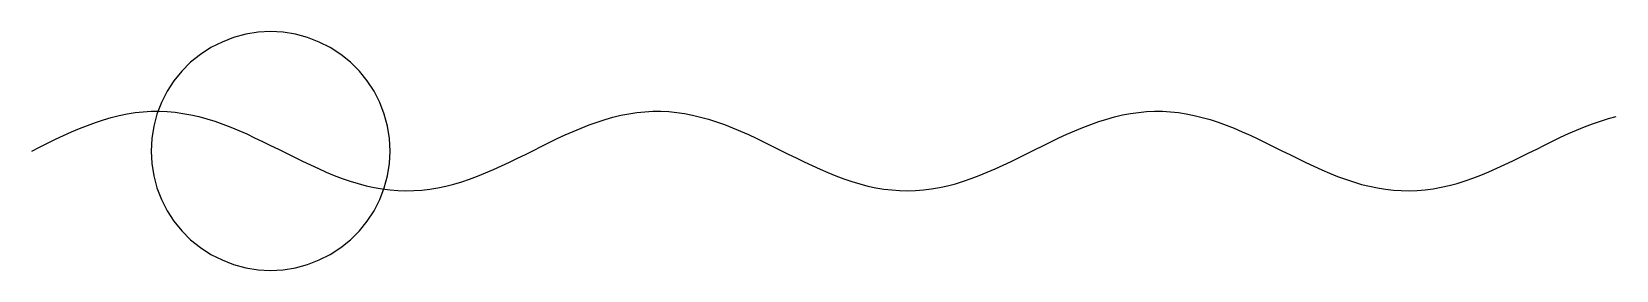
# Model space of a CAD drawing. Header units: millimetres. Extents: x 0 to 19900, y -1500 to 1500.
import ezdxf

# ---------------------------------------------------------------- set-up
doc = ezdxf.new("R2010")
doc.units = ezdxf.units.MM
doc.layers.add('CONTOURS', color=4, linetype='Continuous')

msp = doc.modelspace()

# ---------------------------------------------------------------- linework, layer by layer
at = {"layer": 'CONTOURS'}
msp.add_lwpolyline([(4500, 0), (4492, 157), (4467, 312), (4427, 464), (4370, 610), (4299, 750), (4214, 882), (4115, 1004), (4004, 1115), (3882, 1214), (3750, 1299), (3610, 1370), (3464, 1427), (3312, 1467), (3157, 1492), (3000, 1500), (2843, 1492), (2688, 1467), (2536, 1427), (2390, 1370), (2250, 1299), (2118, 1214), (1996, 1115), (1885, 1004), (1786, 882), (1701, 750), (1630, 610), (1573, 464), (1533, 312), (1508, 157), (1500, 0), (1508, -157), (1533, -312), (1573, -464), (1630, -610), (1701, -750), (1786, -882), (1885, -1004), (1996, -1115), (2118, -1214), (2250, -1299), (2390, -1370), (2536, -1427), (2688, -1467), (2843, -1492), (3000, -1500), (3157, -1492), (3312, -1467), (3464, -1427), (3610, -1370), (3750, -1299), (3882, -1214), (4004, -1115), (4115, -1004), (4214, -882), (4299, -750), (4370, -610), (4427, -464), (4467, -312), (4492, -157)], close=True, dxfattribs=at)
msp.add_lwpolyline([(0, 0), (100, 50), (200, 99), (300, 148), (400, 195), (500, 240), (600, 282), (700, 322), (800, 359), (900, 392), (1000, 421), (1100, 446), (1200, 466), (1300, 482), (1400, 493), (1500, 499), (1600, 500), (1700, 496), (1800, 487), (1900, 473), (2000, 455), (2100, 432), (2200, 404), (2300, 373), (2400, 338), (2500, 299), (2600, 258), (2700, 214), (2800, 167), (2900, 120), (3000, 71), (3100, 21), (3200, -29), (3300, -79), (3400, -128), (3500, -175), (3600, -221), (3700, -265), (3800, -306), (3900, -344), (4000, -378), (4100, -409), (4200, -436), (4300, -458), (4400, -476), (4500, -489), (4600, -497), (4700, -500), (4800, -498), (4900, -491), (5000, -479), (5100, -463), (5200, -442), (5300, -416), (5400, -386), (5500, -353), (5600, -316), (5700, -275), (5800, -232), (5900, -187), (6000, -140), (6100, -91), (6200, -42), (6300, 8), (6400, 58), (6500, 108), (6600, 156), (6700, 202), (6800, 247), (6900, 289), (7000, 328), (7100, 364), (7200, 397), (7300, 425), (7400, 449), (7500, 469), (7600, 484), (7700, 494), (7800, 499), (7900, 499), (8000, 495), (8100, 485), (8200, 470), (8300, 451), (8400, 427), (8500, 399), (8600, 367), (8700, 331), (8800, 292), (8900, 251), (9000, 206), (9100, 160), (9200, 111), (9300, 62), (9400, 12), (9500, -38), (9600, -87), (9700, -136), (9800, -183), (9900, -229), (10000, -272), (10100, -313), (10200, -350), (10300, -384), (10400, -414), (10500, -440), (10600, -461), (10700, -478), (10800, -490), (10900, -498), (11000, -500), (11100, -497), (11200, -490), (11300, -477), (11400, -460), (11500, -438), (11600, -411), (11700, -381), (11800, -347), (11900, -309), (12000, -268), (12100, -225), (12200, -179), (12300, -132), (12400, -83), (12500, -33), (12600, 17), (12700, 67), (12800, 116), (12900, 164), (13000, 210), (13100, 254), (13200, 296), (13300, 335), (13400, 370), (13500, 402), (13600, 430), (13700, 453), (13800, 472), (13900, 486), (14000, 495), (14100, 500), (14200, 499), (14300, 493), (14400, 483), (14500, 467), (14600, 447), (14700, 423), (14800, 394), (14900, 361), (15000, 325), (15100, 286), (15200, 243), (15300, 198), (15400, 152), (15500, 103), (15600, 54), (15700, 4), (15800, -46), (15900, -95), (16000, -144), (16100, -191), (16200, -236), (16300, -279), (16400, -319), (16500, -356), (16600, -389), (16700, -419), (16800, -444), (16900, -465), (17000, -481), (17100, -492), (17200, -498), (17300, -500), (17400, -496), (17500, -488), (17600, -474), (17700, -456), (17800, -434), (17900, -407), (18000, -375), (18100, -341), (18200, -302), (18300, -261), (18400, -217), (18500, -171), (18600, -123), (18700, -74), (18800, -25), (18900, 25), (19000, 75), (19100, 124), (19200, 172), (19300, 218), (19400, 262), (19500, 303), (19600, 341), (19700, 376), (19800, 407), (19900, 434)], dxfattribs=at)

doc.saveas('drawing.dxf')
